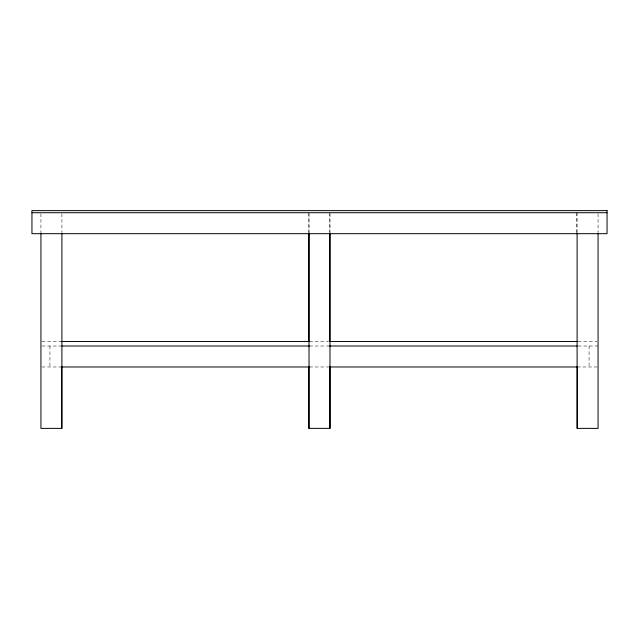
<?xml version="1.0" encoding="UTF-8"?>
<svg xmlns="http://www.w3.org/2000/svg" width="639" height="639" viewBox="0 0 639 639"><rect width="100%" height="100%" fill="white"/><g stroke="black" fill="none" stroke-linecap="round" stroke-linejoin="round"><path stroke-width="0.48" stroke-dasharray="3.19 2.4" d="M41.934 341.514L60.905 341.514M309.516 341.514L328.486 341.514M578.095 341.514L597.066 341.514M41.934 346.011L60.905 346.011M309.516 346.011L329.484 346.011M578.095 346.011L598.064 346.011M41.926 366.978L61.743 366.978M309.516 366.978L328.67 366.978M577.257 366.978L597.074 366.978M598.064 213.714L598.064 232.684M589.078 346.011L589.078 366.978M577.097 212.715L577.097 233.682M576.761 212.715L576.761 232.684M329.988 213.714L329.988 232.684M329.82 212.715L329.82 232.684M309.02 213.714L309.02 233.682M308.853 212.715L308.853 232.684M61.903 213.714L61.903 232.684M49.922 346.011L49.922 366.978M40.936 213.714L40.936 233.682"/><path stroke-width="0.96" d="M31.95 212.715L607.05 212.715M61.903 341.514L309.516 341.514M329.484 341.514L577.097 341.514M61.903 346.011L309.516 346.011M329.484 346.011L577.097 346.011M61.903 366.978L309.516 366.978M329.484 366.978L577.097 366.978M598.064 233.682L598.064 428.378L577.097 428.378L577.097 233.682M577.257 366.978L577.257 428.378M329.988 233.682L329.988 428.378L308.853 428.378L308.853 366.474M329.82 233.682L329.82 341.514M329.82 366.474L329.828 428.378M329.66 366.978L329.66 428.378M309.02 233.682L309.02 428.378M308.853 233.682L308.853 341.514M61.903 233.682L61.903 428.378L40.936 428.378L40.936 233.682M61.743 366.978L61.743 428.378M607.05 210.622L31.95 210.622L31.95 233.682L607.05 233.682L607.05 210.622"/></g></svg>
